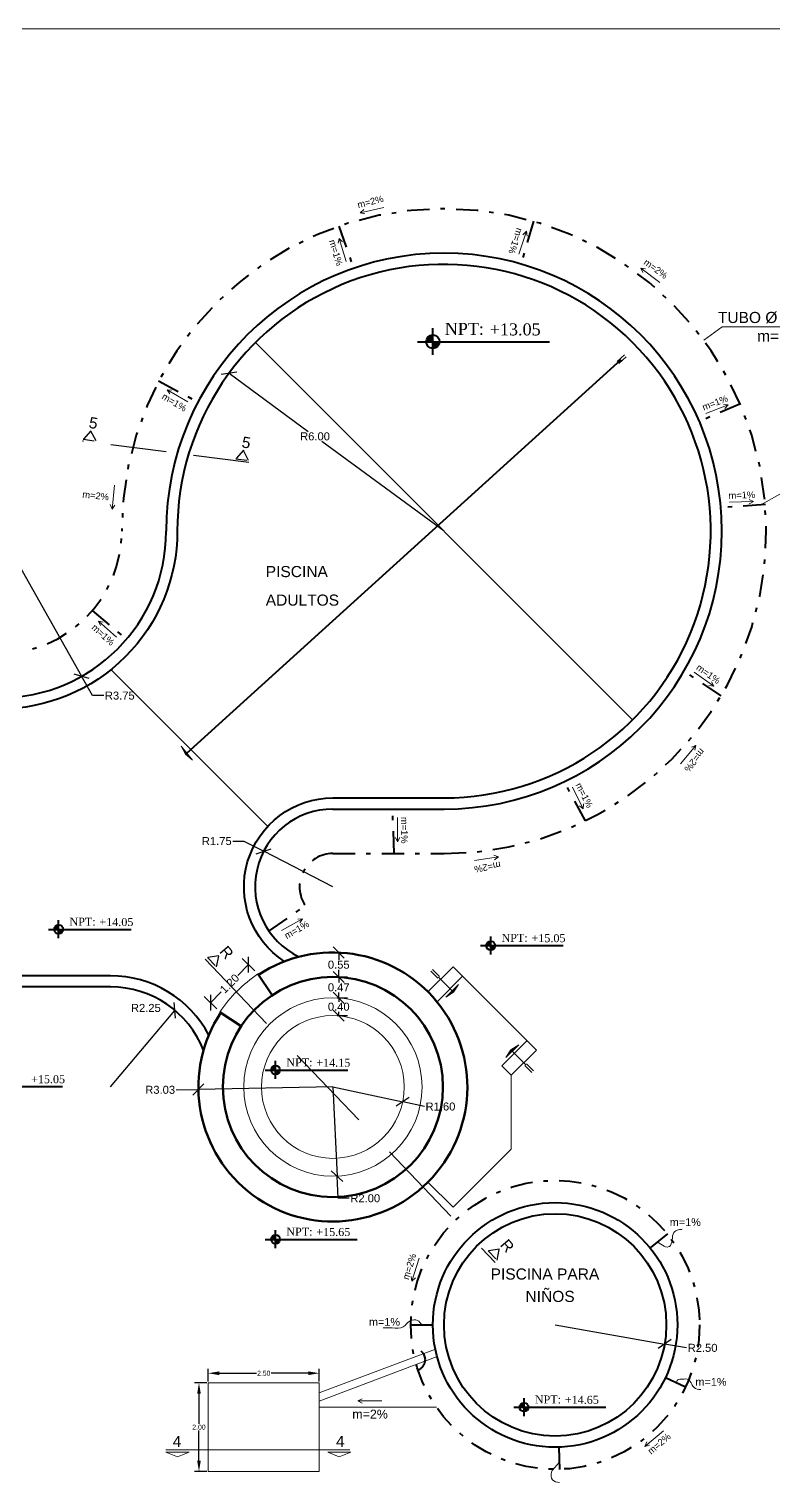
# Model space of a CAD drawing. Header units: millimetres. Extents: x 300 to 403, y 95 to 158.
# Drawn here: x 316.78 to 333.52, y 125.02 to 157.59 of the extents above; entities that cross this region are included whole.
import ezdxf

# ---------------------------------------------------------------- set-up
doc = ezdxf.new("R2010")
doc.units = ezdxf.units.MM
for name, pattern in [('DASHDOT', [1, 0.5, -0.25, 0, -0.25]), ('DASHED2', [0.375, 0.25, -0.125]), ('HIDDEN2', [4.7625, 3.175, -1.5875])]:
    doc.linetypes.add(name, pattern=pattern)
doc.layers.get('0').update_dxf_attribs({"lineweight": 15})
doc.layers.get('DEFPOINTS').update_dxf_attribs({"lineweight": 15})
doc.layers.add('006', color=6, linetype='Continuous')
for name, color, linetype, lineweight in [('01', 1, 'Continuous', 15), ('02', 2, 'Continuous', 15), ('03', 3, 'Continuous', 30), ('04', 4, 'Continuous', 40), ('04ANDENESCALERAS', 2, 'Continuous', 40), ('08C', 140, 'Continuous', 70), ('CORTE', 6, 'Continuous', 15), ('GRAF-02-5', 16, 'Continuous', 25), ('TEXTO', 3, 'Continuous', 15)]:
    doc.layers.add(name, color=color, linetype=linetype, lineweight=lineweight)
doc.styles.add('ARIAL', font='arial.ttf')
doc.styles.add('DUTCH1', font='dutchb.ttf')
doc.dimstyles.new('Copy of 1_50', dxfattribs={"dimtxt": 0.11, "dimasz": 0.25, "dimexe": 0.1, "dimexo": 0.03, "dimgap": 0.02, "dimtad": 0, "dimtih": 1, "dimtoh": 1, "dimzin": 2, "dimdsep": 46, "dimtxsty": 'ARIAL', "dimcen": 0.09, "dimclrd": 2, "dimclre": 2, "dimclrt": 3, "dimazin": 0, "dimtfac": 1, "dimtmove": 2, "dimatfit": 3, "dimfxl": 1, "dimtolj": 1, "dimtzin": 0, "dimarcsym": 0})
doc.dimstyles.get("Standard").update_dxf_attribs({"dimtxt": 0.18, "dimasz": 0.25, "dimexe": 0.2, "dimexo": 0.1, "dimgap": 0.02, "dimtad": 0, "dimtih": 1, "dimtoh": 1, "dimzin": 2, "dimdsep": 46, "dimtxsty": 'ARIAL', "dimblk": 'OBLIQUE', "dimcen": 0.18, "dimclrd": 22, "dimclre": 22, "dimclrt": 42, "dimazin": 0, "dimtfac": 1, "dimtmove": 2, "dimatfit": 3, "dimldrblk": 'NONE', "dimfxl": 1, "dimtolj": 1, "dimtzin": 0, "dimarcsym": 0})

# ---------------------------------------------------------------- blocks, each defined once
blk = doc.blocks.new('_Oblique')
at = {"layer": 'GRAF-02-5', "color": 0, "lineweight": -2}
blk.add_line((-0.5, -0.5), (0.5, 0.5), dxfattribs=at)
blk = doc.blocks.new('*D60')
at = {"layer": '01', "color": 22, "lineweight": -2, "transparency": 16777216}
for p in [(328.62, 128.445), (331.576, 127.928)]:
    blk.add_line(p, (331.083, 128.014), dxfattribs=at)
at = {"layer": 'DEFPOINTS', "color": 0, "transparency": 16777216}
for p in [(328.62, 128.445), (331.083, 128.014)]:
    blk.add_point(p, dxfattribs=at)
at = {"layer": '01', "color": 22, "lineweight": -2, "transparency": 16777216, "xscale": 0.25, "yscale": 0.25, "zscale": 0.25, "rotation": 170.0929818910111}
blk.add_blockref('_Oblique', (331.083, 128.014), dxfattribs=at)
at = {"layer": '01', "color": 42, "transparency": 16777216, "insert": (331.937, 127.928), "char_height": 0.18, "attachment_point": 5, "style": 'ARIAL'}
blk.add_mtext('\\A1;R2.50', dxfattribs=at)
blk = doc.blocks.new('_NONE')
at = {"color": 0, "linetype": 'ByBlock'}
blk.add_circle((0, 0), 0.25, dxfattribs=at)
blk = doc.blocks.new('COLI')
at = {"layer": '02'}
for p, q in [((-0.028, 0.004), (-0.028, -0.219)), ((0.028, 0.004), (0.028, -0.219))]:
    blk.add_line(p, q, dxfattribs=at)
blk = doc.blocks.new('*D61')
at = {"layer": '01', "color": 22, "lineweight": -2, "transparency": 16777216}
for p, q in [((323.72, 136.82), (323.952, 136.82)), ((323.752, 136.82), (323.752, 136.656)), ((323.72, 136.27), (323.952, 136.27)), ((323.752, 136.27), (323.752, 136.433))]:
    blk.add_line(p, q, dxfattribs=at)
at = {"layer": 'DEFPOINTS', "color": 0, "transparency": 16777216}
for p in [(323.62, 136.82), (323.752, 136.82), (323.62, 136.27)]:
    blk.add_point(p, dxfattribs=at)
at = {"layer": '01', "color": 22, "lineweight": -2, "transparency": 16777216, "xscale": 0.25, "yscale": 0.25, "zscale": 0.25}
for p, rotation in [((323.752, 136.82), 90), ((323.752, 136.27), 270)]:
    blk.add_blockref('_Oblique', p, dxfattribs=dict(at, rotation=rotation))
at = {"layer": '01', "color": 42, "transparency": 16777216, "insert": (323.752, 136.545), "char_height": 0.18, "attachment_point": 5, "style": 'ARIAL'}
blk.add_mtext('\\A1;0.55', dxfattribs=at)
blk = doc.blocks.new('*D62')
at = {"layer": '01', "color": 22, "lineweight": -2, "transparency": 16777216}
for p, q in [((323.72, 136.27), (323.952, 136.27)), ((323.752, 136.27), (323.752, 136.146)), ((323.72, 135.8), (323.952, 135.8)), ((323.752, 135.8), (323.752, 135.923))]:
    blk.add_line(p, q, dxfattribs=at)
at = {"layer": 'DEFPOINTS', "color": 0, "transparency": 16777216}
for p in [(323.62, 136.27), (323.752, 136.27), (323.62, 135.8)]:
    blk.add_point(p, dxfattribs=at)
at = {"layer": '01', "color": 22, "lineweight": -2, "transparency": 16777216, "xscale": 0.25, "yscale": 0.25, "zscale": 0.25}
for p, rotation in [((323.752, 136.27), 90), ((323.752, 135.8), 270)]:
    blk.add_blockref('_Oblique', p, dxfattribs=dict(at, rotation=rotation))
at = {"layer": '01', "color": 42, "transparency": 16777216, "insert": (323.752, 136.035), "char_height": 0.18, "attachment_point": 5, "style": 'ARIAL'}
blk.add_mtext('\\A1;0.47', dxfattribs=at)
blk = doc.blocks.new('*D63')
at = {"layer": '01', "color": 22, "lineweight": -2, "transparency": 16777216}
for p, q in [((321.724, 136.547), (321.482, 136.305)), ((321.864, 136.407), (321.582, 136.688)), ((321.008, 135.551), (320.727, 135.833)), ((320.868, 135.691), (321.11, 135.933))]:
    blk.add_line(p, q, dxfattribs=at)
at = {"layer": 'DEFPOINTS', "color": 0, "transparency": 16777216}
for p in [(321.724, 136.547), (321.934, 136.336), (321.079, 135.481)]:
    blk.add_point(p, dxfattribs=at)
at = {"layer": '01', "color": 22, "lineweight": -2, "transparency": 16777216, "xscale": 0.25, "yscale": 0.25, "zscale": 0.25}
for p, rotation in [((321.724, 136.547), 45), ((320.868, 135.691), 225)]:
    blk.add_blockref('_Oblique', p, dxfattribs=dict(at, rotation=rotation))
at = {"layer": '01', "color": 42, "transparency": 16777216, "insert": (321.296, 136.119), "char_height": 0.18, "attachment_point": 5, "rotation": 45, "style": 'ARIAL'}
blk.add_mtext('\\A1;1.20', dxfattribs=at)
blk = doc.blocks.new('*D64')
at = {"layer": '01', "color": 22, "lineweight": -2, "transparency": 16777216}
for p in [(320.096, 133.731), (323.62, 133.795)]:
    blk.add_line(p, (320.596, 133.74), dxfattribs=at)
at = {"layer": 'DEFPOINTS', "color": 0, "transparency": 16777216}
for p in [(320.596, 133.74), (323.62, 133.795)]:
    blk.add_point(p, dxfattribs=at)
at = {"layer": '01', "color": 22, "lineweight": -2, "transparency": 16777216, "xscale": 0.25, "yscale": 0.25, "zscale": 0.25, "rotation": 1.034479822474457}
blk.add_blockref('_Oblique', (320.596, 133.74), dxfattribs=at)
at = {"layer": '01', "color": 42, "transparency": 16777216, "insert": (319.735, 133.731), "char_height": 0.18, "attachment_point": 5, "style": 'ARIAL'}
blk.add_mtext('\\A1;R3.03', dxfattribs=at)
blk = doc.blocks.new('*D65')
at = {"layer": '01', "color": 22, "lineweight": -2, "transparency": 16777216}
blk.add_line((318.62, 133.795), (320.068, 135.517), dxfattribs=at)
at = {"layer": 'DEFPOINTS', "color": 0, "transparency": 16777216}
for p in [(320.068, 135.517), (318.62, 133.795)]:
    blk.add_point(p, dxfattribs=at)
at = {"layer": '01', "color": 22, "lineweight": -2, "transparency": 16777216, "xscale": 0.25, "yscale": 0.25, "zscale": 0.25, "rotation": 49.95397366142053}
blk.add_blockref('_Oblique', (320.068, 135.517), dxfattribs=at)
at = {"layer": '01', "color": 42, "transparency": 16777216, "insert": (319.413, 135.572), "char_height": 0.18, "attachment_point": 5, "style": 'ARIAL'}
blk.add_mtext('\\A1;R2.25', dxfattribs=at)
blk = doc.blocks.new('*D66')
at = {"layer": '01', "color": 22, "lineweight": -2, "transparency": 16777216}
for p in [(323.62, 133.795), (325.679, 133.355)]:
    blk.add_line(p, (325.19, 133.459), dxfattribs=at)
at = {"layer": 'DEFPOINTS', "color": 0, "transparency": 16777216}
for p in [(323.62, 133.795), (325.19, 133.459)]:
    blk.add_point(p, dxfattribs=at)
at = {"layer": '01', "color": 22, "lineweight": -2, "transparency": 16777216, "xscale": 0.25, "yscale": 0.25, "zscale": 0.25, "rotation": 167.9412157395913}
blk.add_blockref('_Oblique', (325.19, 133.459), dxfattribs=at)
at = {"layer": '01', "color": 42, "transparency": 16777216, "insert": (326.04, 133.355), "char_height": 0.18, "attachment_point": 5, "style": 'ARIAL'}
blk.add_mtext('\\A1;R1.60', dxfattribs=at)
blk = doc.blocks.new('*D67')
at = {"layer": '01', "color": 22, "lineweight": -2, "transparency": 16777216}
for p, q in [((323.72, 135.8), (323.952, 135.8)), ((323.752, 135.8), (323.752, 135.711)), ((323.752, 135.4), (323.752, 135.488)), ((323.72, 135.4), (323.952, 135.4))]:
    blk.add_line(p, q, dxfattribs=at)
at = {"layer": 'DEFPOINTS', "color": 0, "transparency": 16777216}
for p in [(323.62, 135.8), (323.752, 135.8), (323.62, 135.4)]:
    blk.add_point(p, dxfattribs=at)
at = {"layer": '01', "color": 22, "lineweight": -2, "transparency": 16777216, "xscale": 0.25, "yscale": 0.25, "zscale": 0.25}
for p, rotation in [((323.752, 135.8), 90), ((323.752, 135.4), 270)]:
    blk.add_blockref('_Oblique', p, dxfattribs=dict(at, rotation=rotation))
at = {"layer": '01', "color": 42, "transparency": 16777216, "insert": (323.752, 135.6), "char_height": 0.18, "attachment_point": 5, "style": 'ARIAL'}
blk.add_mtext('\\A1;0.40', dxfattribs=at)
blk = doc.blocks.new('*D68')
at = {"layer": '01', "color": 22, "lineweight": -2, "transparency": 16777216}
for p, q in [((323.62, 133.795), (323.714, 131.792)), ((323.737, 131.292), (323.714, 131.792)), ((323.987, 131.292), (323.737, 131.292))]:
    blk.add_line(p, q, dxfattribs=at)
at = {"layer": 'DEFPOINTS', "color": 0, "transparency": 16777216}
for p in [(323.62, 133.795), (323.714, 131.792)]:
    blk.add_point(p, dxfattribs=at)
at = {"layer": '01', "color": 22, "lineweight": -2, "transparency": 16777216, "xscale": 0.25, "yscale": 0.25, "zscale": 0.25, "rotation": 92.67218117744399}
blk.add_blockref('_Oblique', (323.714, 131.792), dxfattribs=at)
at = {"layer": '01', "color": 42, "transparency": 16777216, "insert": (324.348, 131.292), "char_height": 0.18, "attachment_point": 5, "style": 'ARIAL'}
blk.add_mtext('\\A1;R2.00', dxfattribs=at)
blk = doc.blocks.new('TRI')
at = {"layer": '02'}
blk.add_hatch(color=256, dxfattribs=at).paths.add_polyline_path([(0.204, 0), (0, 0.042), (-0.204, 0)])
blk.add_lwpolyline([(0.204, 0), (0, 0.042), (0, 0.042), (-0.204, 0)], close=True, dxfattribs=at)
blk = doc.blocks.new('*D71')
at = {"layer": '01', "color": 22, "lineweight": -2, "transparency": 16777216}
for p, q in [((321.285, 149.846), (323.066, 148.538)), ((326.12, 146.295), (323.37, 148.314))]:
    blk.add_line(p, q, dxfattribs=at)
at = {"layer": 'DEFPOINTS', "color": 0, "transparency": 16777216}
for p in [(321.285, 149.846), (326.12, 146.295)]:
    blk.add_point(p, dxfattribs=at)
at = {"layer": '01', "color": 22, "lineweight": -2, "transparency": 16777216, "xscale": 0.25, "yscale": 0.25, "zscale": 0.25, "rotation": 143.7033912341288}
blk.add_blockref('_Oblique', (321.285, 149.846), dxfattribs=at)
at = {"layer": '01', "color": 42, "transparency": 16777216, "insert": (323.218, 148.426), "char_height": 0.18, "attachment_point": 5, "style": 'ARIAL'}
blk.add_mtext('\\A1;R6.00', dxfattribs=at)
blk = doc.blocks.new('*D72')
at = {"layer": '01', "color": 22, "lineweight": -2, "transparency": 16777216}
for p, q in [((321.37, 139.324), (321.62, 139.324)), ((321.62, 139.324), (322.064, 139.095)), ((323.62, 138.295), (322.064, 139.095))]:
    blk.add_line(p, q, dxfattribs=at)
at = {"layer": 'DEFPOINTS', "color": 0, "transparency": 16777216}
for p in [(322.064, 139.095), (323.62, 138.295)]:
    blk.add_point(p, dxfattribs=at)
at = {"layer": '01', "color": 22, "lineweight": -2, "transparency": 16777216, "xscale": 0.25, "yscale": 0.25, "zscale": 0.25, "rotation": 332.7731096120235}
blk.add_blockref('_Oblique', (322.064, 139.095), dxfattribs=at)
at = {"layer": '01', "color": 42, "transparency": 16777216, "insert": (321.008, 139.324), "char_height": 0.18, "attachment_point": 5, "style": 'ARIAL'}
blk.add_mtext('\\A1;R1.75', dxfattribs=at)
blk = doc.blocks.new('*D76')
at = {"layer": '01', "color": 22, "lineweight": -2, "transparency": 16777216}
for p, q in [((316.12, 146.295), (317.968, 143.031)), ((318.214, 142.596), (317.968, 143.031)), ((318.464, 142.596), (318.214, 142.596))]:
    blk.add_line(p, q, dxfattribs=at)
at = {"layer": 'DEFPOINTS', "color": 0, "transparency": 16777216}
for p in [(316.12, 146.295), (317.968, 143.031)]:
    blk.add_point(p, dxfattribs=at)
at = {"layer": '01', "color": 22, "lineweight": -2, "transparency": 16777216, "xscale": 0.25, "yscale": 0.25, "zscale": 0.25, "rotation": 119.5162368791916}
blk.add_blockref('_Oblique', (317.968, 143.031), dxfattribs=at)
at = {"layer": '01', "color": 42, "transparency": 16777216, "insert": (318.826, 142.596), "char_height": 0.18, "attachment_point": 5, "style": 'ARIAL'}
blk.add_mtext('\\A1;R3.75', dxfattribs=at)
blk = doc.blocks.new('*D80')
at = {"layer": '01', "color": 2, "lineweight": -2, "transparency": 16777216}
for p, q in [((320.815, 127.175), (320.815, 127.458)), ((321.065, 127.358), (321.902, 127.358)), ((323.065, 127.358), (322.229, 127.358)), ((323.315, 127.175), (323.315, 127.458))]:
    blk.add_line(p, q, dxfattribs=at)
at = {"layer": '01', "color": 2, "transparency": 16777216}
for points in [[(321.065, 127.4), (321.065, 127.316), (320.815, 127.358)], [(323.065, 127.4), (323.065, 127.316), (323.315, 127.358)]]:
    blk.add_solid(points, dxfattribs=at)
at = {"layer": 'DEFPOINTS', "color": 0, "transparency": 16777216}
for p in [(320.815, 127.358), (320.815, 127.145), (323.315, 127.145)]:
    blk.add_point(p, dxfattribs=at)
at = {"layer": '01', "color": 3, "transparency": 16777216, "insert": (322.065, 127.358), "char_height": 0.11, "attachment_point": 5, "style": 'ARIAL'}
blk.add_mtext('\\A1;2.50', dxfattribs=at)
blk = doc.blocks.new('*D81')
at = {"layer": '01', "color": 2, "lineweight": -2, "transparency": 16777216}
for p, q in [((320.785, 127.145), (320.508, 127.145)), ((320.608, 126.895), (320.608, 126.221)), ((320.608, 125.395), (320.608, 126.068)), ((320.785, 125.145), (320.508, 125.145))]:
    blk.add_line(p, q, dxfattribs=at)
at = {"layer": '01', "color": 2, "transparency": 16777216}
for points in [[(320.566, 126.895), (320.649, 126.895), (320.608, 127.145)], [(320.566, 125.395), (320.649, 125.395), (320.608, 125.145)]]:
    blk.add_solid(points, dxfattribs=at)
at = {"layer": 'DEFPOINTS', "color": 0, "transparency": 16777216}
for p in [(320.815, 127.145), (320.608, 125.145), (320.815, 125.145)]:
    blk.add_point(p, dxfattribs=at)
at = {"layer": '01', "color": 3, "transparency": 16777216, "insert": (320.608, 126.145), "char_height": 0.11, "attachment_point": 5, "style": 'ARIAL'}
blk.add_mtext('\\A1;2.00', dxfattribs=at)

msp = doc.modelspace()

# ---------------------------------------------------------------- hatches: boundary and pattern name
at = {"layer": '04ANDENESCALERAS'}
h = msp.add_hatch(color=256, dxfattribs=at)
h.paths.add_polyline_path([(326.019, 150.555), (325.869, 150.555), (325.869, 150.405, 0.414214)])
h.paths.add_polyline_path([(325.869, 150.555), (325.869, 150.706, 0.414214), (325.718, 150.555)])
h = msp.add_hatch(color=256, dxfattribs=at)
h.paths.add_polyline_path([(317.552, 137.339), (317.451, 137.339), (317.451, 137.239, 0.414214)])
h.paths.add_polyline_path([(317.451, 137.339), (317.451, 137.44, 0.414214), (317.351, 137.339)])
h = msp.add_hatch(color=256, dxfattribs=at)
h.paths.add_polyline_path([(327.272, 136.975), (327.171, 136.975), (327.171, 136.875, 0.414214)])
h.paths.add_polyline_path([(327.171, 136.975), (327.171, 137.076, 0.414214), (327.071, 136.975)])
h = msp.add_hatch(color=256, dxfattribs=at)
h.paths.add_polyline_path([(322.431, 134.175), (322.33, 134.175), (322.33, 134.075, 0.414214)])
h.paths.add_polyline_path([(322.33, 134.175), (322.33, 134.276, 0.414214), (322.23, 134.175)])
h = msp.add_hatch(color=256, dxfattribs=at)
h.paths.add_polyline_path([(322.431, 130.368), (322.33, 130.368), (322.33, 130.267, 0.414214)])
h.paths.add_polyline_path([(322.33, 130.368), (322.33, 130.468, 0.414214), (322.23, 130.368)])
h = msp.add_hatch(color=256, dxfattribs=at)
h.paths.add_polyline_path([(328.021, 126.594), (327.921, 126.594), (327.921, 126.494, 0.414214)])
h.paths.add_polyline_path([(327.921, 126.594), (327.921, 126.695, 0.414214), (327.82, 126.594)])

# ---------------------------------------------------------------- linework, layer by layer
at = {"color": 5, "ltscale": 0.7}
msp.add_lwpolyline([(299.684, 95.267), (403.016, 95.267), (403.016, 157.588), (299.684, 157.588)], close=True, dxfattribs=at)
for points in [[(330.925, 130.311), (331.189, 130.209), (331.253, 130.351), (331.29, 130.525), (331.395, 130.585), (331.48, 130.595)], [(325.62, 128.445), (325.527, 128.544), (325.36, 128.538), (325.204, 128.4), (324.951, 128.377), (324.754, 128.382)], [(331.345, 127.14), (331.38, 127.209), (331.482, 127.226), (331.618, 127.217), (331.692, 127.112), (331.744, 127.035), (331.899, 126.99)], [(328.72, 125.36), (328.619, 125.248), (328.54, 125.136), (328.56, 124.96), (328.717, 124.901)]]:
    msp.add_spline(points, degree=3)
at = {"layer": '006', "linetype": 'DASHED2', "ltscale": 5}
msp.add_line((321.727, 147.841), (317.99, 148.317), dxfattribs=at)
at = {"layer": '006', "linetype": 'DASHED2', "ltscale": 8}
msp.add_line((320.744, 136.67), (327.27, 129.849), dxfattribs=at)
at = {"layer": '006', "linetype": 'DASHED2'}
for points in [[(318.004, 148.36), (318.292, 148.323), (318.174, 148.553), (318.174, 148.553)], [(321.437, 147.922), (321.725, 147.886), (321.607, 148.115), (321.607, 148.115)], [(320.8, 136.705), (321, 136.495), (321.053, 136.748), (321.053, 136.748)], [(327.112, 130.108), (327.312, 129.898), (327.365, 130.151), (327.365, 130.151)]]:
    msp.add_lwpolyline(points, close=True, dxfattribs=at)
at = {"layer": '01'}
for p, q in [((332.377, 150.892), (331.963, 150.587)), ((334.89, 150.892), (332.377, 150.892)), ((333.673, 147.124), (333.245, 146.883)), ((323.315, 126.915), (325.925, 127.901)), ((323.315, 126.732), (325.964, 127.733)), ((320.815, 127.145), (320.815, 125.145)), ((320.815, 127.145), (323.315, 127.145)), ((323.315, 127.145), (323.315, 125.145)), ((323.315, 126.595), (325.948, 126.595)), ((320.815, 125.145), (323.315, 125.145))]:
    msp.add_line(p, q, dxfattribs=at)
at = {"layer": '02'}
for p, q in [((324.236, 153.455), (324.764, 153.575)), ((324.236, 153.455), (324.32, 153.526)), ((324.236, 153.455), (324.342, 153.428)), ((323.758, 152.877), (323.739, 152.769)), ((323.758, 152.877), (323.917, 152.36)), ((323.758, 152.877), (323.835, 152.798)), ((327.974, 153.038), (327.805, 152.524)), ((327.974, 153.038), (327.896, 152.961)), ((327.974, 153.038), (327.991, 152.93)), ((330.547, 152.212), (330.977, 151.883)), ((330.547, 152.212), (330.655, 152.192)), ((330.547, 152.212), (330.595, 152.113)), ((321.878, 150.537), (330.363, 142.052)), ((319.891, 149.475), (320.357, 149.2)), ((319.891, 149.475), (320, 149.468)), ((319.891, 149.475), (319.949, 149.382)), ((332.513, 149.132), (332.007, 148.94)), ((332.513, 149.132), (332.404, 149.144)), ((332.513, 149.132), (332.44, 149.051)), ((318.652, 146.79), (318.711, 147.328)), ((318.652, 146.79), (318.613, 146.893)), ((318.652, 146.79), (318.713, 146.882)), ((333.084, 146.959), (332.543, 146.943)), ((333.084, 146.959), (332.985, 147.006)), ((333.084, 146.959), (332.988, 146.906)), ((318.35, 144.274), (318.752, 143.911)), ((318.35, 144.274), (318.456, 144.245)), ((318.35, 144.274), (318.389, 144.171)), ((318.629, 143.179), (322.154, 139.654)), ((332.187, 142.807), (331.748, 143.125)), ((332.187, 142.807), (332.078, 142.824)), ((332.187, 142.807), (332.137, 142.905)), ((331.788, 141.478), (331.44, 141.063)), ((331.788, 141.478), (331.687, 141.435)), ((331.788, 141.478), (331.764, 141.371)), ((329.253, 140.053), (329.011, 140.538)), ((329.253, 140.053), (329.165, 140.118)), ((329.253, 140.053), (329.254, 140.163)), ((325.075, 139.311), (325.076, 139.852)), ((325.075, 139.311), (325.025, 139.409)), ((325.075, 139.311), (325.125, 139.408)), ((327.344, 138.97), (326.808, 138.888)), ((327.344, 138.97), (327.24, 139.005)), ((327.344, 138.97), (327.255, 138.906)), ((322.939, 137.576), (322.466, 137.312)), ((322.939, 137.576), (322.829, 137.572)), ((322.939, 137.576), (322.878, 137.484)), ((325.759, 135.934), (326.325, 136.499)), ((325.759, 135.934), (326.325, 136.499)), ((328.199, 134.625), (326.325, 136.499)), ((325.972, 135.721), (326.537, 136.287)), ((325.996, 136.263), (326.302, 135.957)), ((327.421, 134.272), (327.987, 134.838)), ((327.633, 134.06), (328.199, 134.625)), ((327.962, 134.296), (327.656, 134.602)), ((327.633, 134.06), (327.421, 134.272)), ((327.633, 134.06), (327.633, 132.398)), ((326.325, 131.09), (327.633, 132.398)), ((326.325, 131.09), (325.759, 131.656)), ((325.398, 129.425), (325.558, 129.942)), ((325.398, 129.425), (325.379, 129.533)), ((325.398, 129.425), (325.475, 129.504)), ((324.179, 126.735), (324.277, 126.785)), ((324.179, 126.735), (324.721, 126.735)), ((324.179, 126.735), (324.277, 126.685)), ((330.639, 125.714), (331.054, 126.063)), ((330.639, 125.714), (330.682, 125.815)), ((330.639, 125.714), (330.746, 125.739))]:
    msp.add_line(p, q, dxfattribs=at)
for radius in [2.005, 1.605]:
    msp.add_circle((323.62, 133.795), radius, dxfattribs=at)
msp.add_arc((323.62, 133.795), 3.05, 123.5597, 146.4403, dxfattribs=at)
at = {"layer": '04', "linetype": 'DASHDOT'}
for p, q in [((323.754, 153.154), (324.084, 152.204)), ((328.13, 153.268), (327.851, 152.3)), ((319.7, 149.677), (320.585, 149.197)), ((332.79, 149.155), (331.862, 148.763)), ((333.352, 146.891), (332.348, 146.823)), ((318.203, 144.509), (318.975, 143.862)), ((332.357, 142.588), (331.521, 143.149)), ((329.303, 139.781), (328.821, 140.664)), ((324.997, 139.045), (324.963, 140.051)), ((323.62, 139.045), (326.12, 139.045)), ((322.18, 137.301), (323.003, 137.869)), ((331.146, 130.49), (330.758, 130.175)), ((325.37, 128.445), (325.87, 128.445)), ((331.552, 127.041), (331.101, 127.257)), ((328.725, 125.196), (328.709, 125.696))]:
    msp.add_line(p, q, dxfattribs=at)
at = {"layer": '04', "lineweight": 50}
for p, q in [((321.934, 136.336), (322.252, 135.857)), ((321.079, 135.481), (321.558, 135.163))]:
    msp.add_line(p, q, dxfattribs=at)
msp.add_circle((323.62, 133.795), 2.475, dxfattribs=at)
at = {"layer": '04', "linetype": 'DASHDOT'}
msp.add_circle((328.62, 128.445), 3.25, dxfattribs=at)
for centre, radius, start, end in [((326.12, 146.295), 7.25, 270, 180), ((316.12, 146.295), 2.75, 270, 0), ((323.62, 138.295), 0.75, 90, 214.586), ((325.461, 127.662), 0.239, 292.3695, 100.7089)]:
    msp.add_arc(centre, radius, start, end, dxfattribs=at)
at = {"layer": '04', "lineweight": 50}
msp.add_arc((323.62, 133.795), 3.025, 146.4403, 123.5597, dxfattribs=at)
at = {"layer": '04ANDENESCALERAS'}
for p, q in [((325.869, 150.256), (325.869, 150.863)), ((325.521, 150.555), (328.493, 150.555)), ((320.335, 141.302), (330.108, 150.153)), ((323.62, 140.045), (326.12, 140.045)), ((317.451, 137.139), (317.451, 137.544)), ((317.22, 137.339), (319.079, 137.339)), ((327.171, 136.775), (327.171, 137.18)), ((326.939, 136.975), (328.798, 136.975)), ((318.62, 136.045), (316.12, 136.045)), ((322.099, 134.175), (323.958, 134.175)), ((322.33, 133.975), (322.33, 134.38)), ((315.682, 133.804), (317.541, 133.804)), ((322.099, 130.368), (324.168, 130.368)), ((322.33, 130.168), (322.33, 130.573)), ((327.921, 126.394), (327.921, 126.799)), ((327.689, 126.594), (329.758, 126.594))]:
    msp.add_line(p, q, dxfattribs=at)
for points in [[(322.532, 136.617, -0.746867), (323.62, 140.295), (326.12, 140.295, 2.414214), (320.12, 146.295, -0.414214), (316.12, 142.295, 0.363269), (313.167, 139.823)], [(320.83, 134.963, 0.277915), (318.62, 136.295), (316.12, 136.295, -0.363269), (313.167, 138.766)]]:
    msp.add_lwpolyline(points, format="xyb", dxfattribs=at)
for centre, radius in [((325.869, 150.555), 0.151), ((317.451, 137.339), 0.1), ((327.171, 136.975), 0.1), ((322.33, 134.175), 0.1), ((328.62, 128.445), 2.75), ((328.62, 128.445), 2.5), ((322.33, 130.368), 0.1), ((327.921, 126.594), 0.1)]:
    msp.add_circle(centre, radius, dxfattribs=at)
for centre, radius, start, end in [((326.12, 146.295), 6.25, 270, 180), ((316.12, 146.295), 3.75, 270, 0), ((323.62, 138.295), 1.75, 90, 244.0487), ((318.62, 133.795), 2.25, 21.6559, 90)]:
    msp.add_arc(centre, radius, start, end, dxfattribs=at)
at = {"layer": 'CORTE', "linetype": 'HIDDEN2', "ltscale": 10}
for p, q in [((319.862, 125.636), (323.999, 125.636)), ((319.862, 125.58), (320.384, 125.58)), ((319.862, 125.58), (320.123, 125.478)), ((320.384, 125.58), (320.123, 125.478)), ((323.503, 125.58), (324.025, 125.58)), ((323.503, 125.58), (323.764, 125.478)), ((324.025, 125.58), (323.764, 125.478))]:
    msp.add_line(p, q, dxfattribs=at)

# ---------------------------------------------------------------- block references
at = {"layer": '08C'}
for name, p, rotation in [('COLI', (330.035, 150.09), 132.2675360742307), ('TRI', (320.335, 141.302), 128.5128668790871), ('TRI', (327.656, 134.602), 45.0000000000046), ('COLI', (327.962, 134.296), 45.0000000000046)]:
    msp.add_blockref(name, p, dxfattribs=dict(at, rotation=rotation))
at = {"layer": '08C', "xscale": -1, "rotation": 225}
for name, p in [('COLI', (325.996, 136.263)), ('TRI', (326.302, 135.957))]:
    msp.add_blockref(name, p, dxfattribs=at)

# ---------------------------------------------------------------- texts
at = {"layer": '01', "color": 3, "insert": (333.614, 151.225), "char_height": 0.25, "attachment_point": 2, "style": 'ARIAL'}
msp.add_mtext('TUBO %%c 4"  PVC \\P m=2%', dxfattribs=at)
at = {"layer": '03', "char_height": 0.15, "width": 0.0015, "attachment_point": 1, "style": 'ARIAL'}
for s, insert, rotation in [('m=2%', (324.155, 153.701), 14.4425), ('m=1%', (327.897, 153.08), 251.6392), ('m=1%', (323.673, 152.867), 286.8481), ('m=2%', (330.684, 152.431), 324.2463), ('m=1%', (319.834, 149.41), 329.2486), ('m=1%', (331.909, 149.145), 21.204), ('m=2%', (317.994, 147.201), 353.8298), ('m=1%', (332.517, 147.169), 2.1382), ('m=1%', (318.281, 144.221), 317.71), ('m=1%', (331.866, 143.319), 324.4826), ('m=2%', (332.002, 141.331), 231.7175), ('m=1%', (329.206, 140.656), 296.9449), ('m=1%', (325.303, 139.87), 270.278), ('m=2%', (327.407, 138.72), 190.3988), ('m=1%', (322.509, 137.248), 29.6523), ('m=2%', (325.181, 129.493), 72.759), ('m=2%', (330.682, 125.639), 40.075)]:
    msp.add_mtext(s, dxfattribs=dict(at, insert=insert, rotation=rotation))
at = {"layer": '03', "width": 0.0015, "attachment_point": 1, "style": 'ARIAL'}
for s, insert, char_height in [('m=1%', (331.198, 130.843), 0.175), ('m=1%', (324.431, 128.6), 0.175), ('m=1%', (331.775, 127.252), 0.175), ('m=2%', (324.057, 126.539), 0.2), ('4', (320.018, 125.95), 0.25), ('4', (323.69, 125.95), 0.25)]:
    msp.add_mtext(s, dxfattribs=dict(at, insert=insert, char_height=char_height))
at = {"layer": '04ANDENESCALERAS', "style": 'DUTCH1'}
for s, height, p in [('NPT:', 0.27, (326.135, 150.709)), ('+13.05', 0.27, (327.147, 150.697)), ('NPT:', 0.18, (317.694, 137.423)), ('+14.05', 0.18, (318.368, 137.415)), ('NPT:', 0.18, (327.413, 137.059)), ('+15.05', 0.18, (328.088, 137.052)), ('NPT:', 0.18, (322.573, 134.259)), ('+14.15', 0.18, (323.247, 134.251)), ('+15.05', 0.18, (316.83, 133.88)), ('NPT:', 0.18, (322.573, 130.452)), ('+15.65', 0.18, (323.247, 130.444)), ('NPT:', 0.18, (328.163, 126.678)), ('+14.65', 0.18, (328.838, 126.67))]:
    msp.add_text(s, height=height, dxfattribs=at).set_placement(p)
at = {"layer": 'TEXTO', "style": 'ARIAL'}
for s, rotation, p in [('5', 349.4709, (318.115, 148.623)), ('5', 349.4709, (321.554, 148.183)), ('R', 310.4701, (321.054, 136.834)), ('R', 310.4701, (327.367, 130.237))]:
    msp.add_text(s, height=0.25, rotation=rotation, dxfattribs=at).set_placement(p)
for s, p in [('PISCINA', (322.11, 145.261)), ('ADULTOS', (322.11, 144.619)), ('PISCINA PARA', (327.168, 129.464)), ('NIÑOS', (327.953, 128.961))]:
    msp.add_text(s, height=0.25, dxfattribs=at).set_placement(p)

# ---------------------------------------------------------------- dimensions: what is measured, and where the dimension line sits
at = {"layer": '01'}
for center, mpoint, picture, middle in [((326.12, 146.295), (321.285, 149.846), '*D71', (323.218, 148.426)), ((318.62, 133.795), (320.068, 135.517), '*D65', (319.413, 135.572))]:
    dim = msp.add_radius_dim(center=center, mpoint=mpoint, dimstyle='Standard', dxfattribs=at)
    dim.commit()
    dim.dimension.update_dxf_attribs({"geometry": picture, "text_midpoint": middle, "dimtype": 164})
for center, mpoint, picture, middle in [((316.12, 146.295), (317.968, 143.031), '*D76', (318.826, 142.596)), ((323.62, 138.295), (322.064, 139.095), '*D72', (321.008, 139.324)), ((323.62045, 133.79456), (320.59594, 133.73994), '*D64', (319.73456, 133.73092)), ((323.62045, 133.79456), (323.71392, 131.79174), '*D68', (324.34839, 131.29228)), ((323.62045, 133.79456), (325.19003, 133.45925), '*D66', (326.04015, 133.35479)), ((328.62, 128.445), (331.083, 128.014), '*D60', (331.937, 127.928))]:
    dim = msp.add_radius_dim(center=center, mpoint=mpoint, dimstyle='Standard', dxfattribs=at)
    dim.commit()
    dim.dimension.update_dxf_attribs({"geometry": picture, "text_midpoint": middle})
for base, p1, p2, dimstyle, picture, middle in [((323.752, 136.82), (323.62, 136.27), (323.62, 136.82), 'Standard', '*D61', (323.752, 136.545)), ((323.752, 136.27), (323.62, 135.8), (323.62, 136.27), 'Standard', '*D62', (323.752, 136.035)), ((323.752, 135.8), (323.62, 135.4), (323.62, 135.8), 'Standard', '*D67', (323.752, 135.6)), ((320.608, 125.145), (320.815, 127.145), (320.815, 125.145), 'Copy of 1_50', '*D81', (320.608, 126.145))]:
    dim = msp.add_linear_dim(base=base, p1=p1, p2=p2, angle=90, dimstyle=dimstyle, dxfattribs=at)
    dim.commit()
    dim.dimension.update_dxf_attribs({"geometry": picture, "text_midpoint": middle})
dim = msp.add_aligned_dim(p1=(321.079, 135.481), p2=(321.934, 136.336), distance=0.298, text='1.20', dimstyle='Standard', dxfattribs=at)
dim.commit()
dim.dimension.update_dxf_attribs({"geometry": '*D63', "text_midpoint": (321.296, 136.119), "text_rotation": 45})
dim = msp.add_linear_dim(base=(320.815, 127.358), p1=(323.315, 127.145), p2=(320.815, 127.145), dimstyle='Copy of 1_50', dxfattribs=at)
dim.commit()
dim.dimension.update_dxf_attribs({"geometry": '*D80', "text_midpoint": (322.065, 127.358)})

doc.saveas('drawing.dxf')
